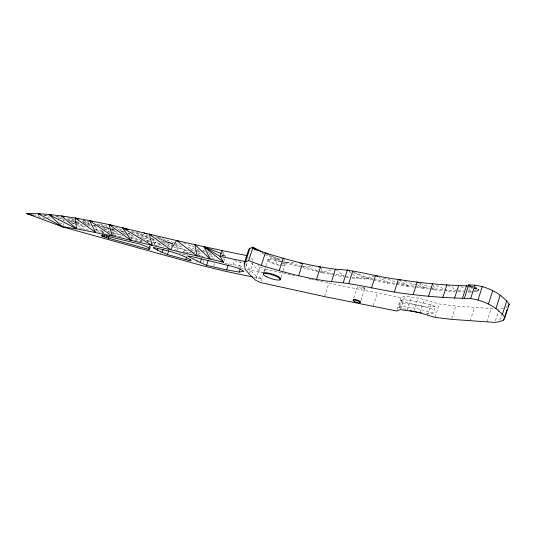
<?xml version="1.0" encoding="UTF-8"?>
<svg xmlns="http://www.w3.org/2000/svg" width="536" height="536" viewBox="0 0 536 536"><rect width="100%" height="100%" fill="white"/><g stroke="black" fill="none" stroke-linecap="round" stroke-linejoin="round"><path stroke-width="0.4" stroke-dasharray="2.68 2.01" d="M154.582 244.322L155.38 241.528L157.805 242.118M62.967 225.964L63.623 223.921L65.251 224.149M80.038 223.144L78.457 222.855L77.506 225.83L86.209 227.411M95.837 231.331L97.15 227.244L93.988 226.668M102.222 232.597L102.698 231.11M102.711 234.379L103.595 231.733M112.506 234.962L114.114 229.951L109.357 228.49M131.4 239.438L132.714 235.351L126.416 233.864M140.841 241.89L141.316 240.403M147.494 241.964L147.97 240.483L142.033 238.178M148.827 247.826L149.544 245.595M149.316 247.853L150.033 245.622M150.093 248.222L150.81 245.99M152.311 244.396L153.926 239.378L151.588 238.52M154.428 244.503L155.38 241.528M158.75 245.635L159.226 244.148L155.299 242.091M160.311 254.098L160.793 252.617M167.835 246.165L168.311 244.677L178.059 247.009L191.459 253.072M177.101 249.984L178.059 247.009M182.454 255.974L184.364 250.031M186.722 256.657L187.439 254.426M196.766 262.519L197.717 259.551M203.298 262.707L204.015 260.476M213.676 266.124L214.628 263.149M224.075 260.657L224.51 259.297L222.909 258.915M225.167 257.253L225.468 256.322L222.011 250.439M232.952 264.992L234.379 260.536L240.289 262.265L243.089 263.799M238.62 267.464L240.289 262.265M240.43 268.342L241.146 266.111L243.518 265.722M254.017 277.273L261.983 278.894L256.845 276.543L250.48 270.479L246.245 265.28L247.197 262.312M249.521 273.454L253.582 260.818L250.761 257.354M256.128 278.774L259.94 266.881L258.205 265.233M263.866 272.295L265.628 266.787M265.883 265.997L268.141 258.962M261.267 281.119L262.942 275.919M259.94 266.881L265.086 269.233L263.893 272.945L258.747 270.6L250.975 262.801M282.847 261.93L277.815 259.973L278.11 259.049L282.492 258.365M280.998 277.387L283.015 271.095M283.269 270.312L285.025 264.844M318.98 271.92L285.728 263.049L286.023 262.117L283.691 258.895M315.872 271.095L316.166 270.164M319.757 272.127L322.089 272.75L322.384 271.826L320.474 267.002M330.323 274.305L330.618 273.38M324.548 296.602L328.843 283.229L400.935 297.648L404.734 296.24L418.06 298.184L424.251 299.477L439.259 303.986L455.741 305.989L492.785 308.649M336.059 269.688L344.172 275.94L343.871 276.871L333.513 274.908M352.132 278.037L357.083 278.74L357.378 277.809L351.737 273.434M353.767 298.137L357.619 286.13M364.232 278.908L364.534 277.983M360.936 300.441L364.962 287.892M374.738 275.919L368.969 278.09L368.674 279.015L357.083 278.74M373.244 305.674L377.284 293.085M373.579 280.08L387.468 283.095L387.769 282.171L379.079 277.568M397.143 309.446L400.935 297.648M405.752 309.48A35.704 7.725 17.8 0 1 398.663 307.322L400.814 300.636L403.662 299.584L416.988 301.527L423.179 302.82L435.333 306.411L433.188 313.098A35.704 7.725 17.8 0 1 425.53 313.332M399.615 306.974L401.759 300.287M396.473 284.522L407.119 286.204L407.414 285.273L399.052 279.893M400.653 308.944L404.734 296.24M406.945 310.565L411.239 297.185M413.765 311.557L418.06 298.184M423.956 288.435L424.257 287.504L417.805 282.64M419.956 312.85L424.251 299.477M432.036 289.507L434.462 289.829L434.763 288.897L432.519 283.846M427.547 314.974L431.842 301.601M434.964 317.359L439.259 303.986M451.694 318.578L455.741 305.989M467.955 291.966L470.461 292.026L470.762 291.095L468.866 288.723M472.658 291.872L475.586 291.671L475.881 290.747L478.682 289.708L476.919 288.113L475.425 287.537M473.529 287.772L478.682 289.708L478.387 290.633L476.625 289.045L476.919 288.113L473.817 287.289M470.233 320.903L474.528 307.53M486.896 321.928L491.19 308.548M495.391 320.843L499.183 309.038L503.559 308.361M499.766 320.16L501.535 314.652M398.663 307.322L401.511 306.27L414.837 308.213L421.028 309.507L433.188 313.098M475.586 291.671L478.387 290.633M505.743 307.55L507.197 307.007M301.493 266.245L322.384 271.826L331.355 270.023M474.42 290.847L475.881 290.747L472.993 289.212M470.461 292.026L471.928 291.926M458.233 290.82L463.245 290.927M468.256 291.041L470.762 291.095L468.477 290.077M457.938 291.745L463.781 291.879M373.056 278.975L368.969 278.09L357.378 277.809L350.779 276.877M303.188 266.158L313.064 266.64M190.367 250.245L196.511 251.344M456.598 290.726L446.803 290.197L430.723 288.361M455.486 291.611L446.508 291.122L446.803 290.197L436.277 285.521M269.045 255.304L286.023 262.117L295.973 262.881M434.462 289.829L443.292 290.78M373.873 279.156L387.769 282.171L414.63 286.231M415.433 286.338L429.912 288.254M407.119 286.204L415.936 287.376M416.74 287.477L431.232 289.4M69.472 221.623L78.457 222.855L67.992 219.901M71.623 222.889L74.893 223.338M75.71 223.452L82.115 224.504M64.595 226.192L66.23 226.413M344.996 276.06L349.948 276.757M346.35 277.219L348.829 277.568M402.59 302.927L422.107 306.163L434.261 309.754M387.468 283.095L395.655 284.395M241.146 266.111L224.557 263.062M85.579 224.155L90.329 225.02M93.492 225.596L95.864 226.025M87.656 225.515L90.819 226.091M94.912 228.999L102.845 230.674M79.221 228.303L81.593 228.738M82.383 228.879L85.552 229.455M86.343 229.602L88.715 230.031M322.384 271.826L344.172 275.94M322.089 272.75L332.715 274.76M33.373 214.869L39.939 216.149M47.329 217.589L50.612 218.226M62.933 220.631L64.575 220.953L62.169 220.289M247.163 269.541L262.298 272.623M241.569 268.389L243.183 268.73M372.761 279.906L368.674 279.015L353.438 272.596M102.209 227.351L110.939 229.254M111.736 229.428L114.114 229.951L110.088 228.879M103.502 228.631L109.056 229.837M112.232 230.534L116.969 231.626M107.602 231.713L109.987 232.229M110.778 232.403L121.036 234.788M97.425 231.679L104.567 233.234M265.086 269.233L294.512 275.692M308.408 278.74L310.86 279.283M311.677 279.457L328.843 283.229M44.582 215.13L48.615 216.055M58.297 218.259L63.938 219.546M68.782 220.651L78.457 222.855M121.203 231.626L124.352 232.369M128.285 233.307L129.859 233.676M137.035 235.378L150.703 238.614M151.514 238.808L153.926 239.378L151.561 238.6M161.175 241.093L174.883 244.342M175.694 244.537L180.565 245.689M187.861 247.418L194.133 248.898M197.268 249.642L198.829 250.017M202.749 250.942L205.1 251.498M206.668 251.873L209.013 252.429M221.549 255.397L225.468 256.322L221.757 254.674M122.476 232.925L125.625 233.676M139.95 237.066L151.212 239.733M152.016 239.927L156.847 241.073M162.488 242.406L172.156 244.697M174.562 245.267L183.399 247.357M189.824 248.878L196.25 250.406M197.054 250.593L201.074 251.545M209.107 253.448L210.708 253.83M129.692 236.838L140.097 239.304M146.536 240.825L151.36 241.97M152.968 242.352L161.832 244.45M167.466 245.783L171.5 246.741L172.451 243.766L155.474 236.724M173.905 247.31L188.364 250.734M198.005 253.019L202.822 254.158M210.052 255.873L214.876 257.012M113.29 235.15L116.439 235.894M120.379 236.832L121.953 237.2M134.616 240.202L138.636 241.153M139.44 241.347L141.859 241.917M154.73 244.965L158.756 245.917M174.857 249.736L178.073 250.493M182.89 251.639L185.302 252.208M186.106 252.396L188.511 252.965M197.349 255.062L199.761 255.632M200.565 255.819L203.774 256.583M211.807 258.486L216.631 259.625M104.379 229.18L109.183 230.326M109.987 230.52L118.798 232.624M124.406 233.964L126.007 234.346M126.811 234.54L135.621 236.644M56.803 216.423L61.68 217.609M67.368 218.996L74.685 220.778M75.502 220.973L77.941 221.569M83.629 222.949L90.135 224.537M93.385 225.328L95.823 225.917M197.315 251.538L201.342 252.516M209.402 254.473L213.429 255.451M164.271 243.692L168.311 244.677M473.04 287.082L468.377 285.842L472.792 287.497M70.618 218.427L74.645 219.492M81.894 221.415L89.948 223.546M99.616 226.105L109.284 228.671M286.023 262.117L300.723 266.037M108.158 231.673L109.545 232.055M112.627 232.905L122.952 235.746M130.891 237.93L143.601 241.428M43.738 215.211L48.548 216.531M178.83 252.731L187.526 255.123M71.784 222.976L74.986 223.874M75.784 224.095L85.398 226.795M95.803 229.716L104.614 232.189M113.424 234.668L122.228 237.14M38.009 216.732L45.212 218.755M59.617 222.802L63.623 223.921M55.918 216.49L63.161 218.534M83.288 220.336L88.902 221.924M96.922 224.195L108.151 227.378M111.361 228.289L112.962 228.745M120.178 230.788L124.989 232.148M128.198 233.06L129.806 233.515M67.308 217.67L74.45 219.72M83.174 222.219L89.519 224.041M383.448 278.057L407.414 285.273M83.194 220.49L88.748 222.185M97.465 224.852L108.567 228.249M404.633 281.4L424.257 287.504M136.941 232.443L148.78 236.215M159.038 239.492L172.451 243.766L156.331 237.615M99.864 223.894L108.547 226.648M118.014 229.656L124.332 231.666M469.549 286.747L478.682 289.708M131.883 232.101L148.412 237.555M157.959 237.14L173.698 242.547M174.481 242.821L179.995 244.711M131.313 231.063L148.465 237.374M354.296 272.616L368.969 278.09M183.553 243.096L194.34 247.19M202.816 250.406L204.357 250.995M420.217 283.323L430.167 287.142M430.937 287.43L434.763 288.897M471.673 286.077L474.675 287.242M469.878 286.425L474.373 288.174M475.124 288.462L476.625 289.045M283.571 262.211L285.728 263.049M115.233 227.103L122.965 230.286M264.972 254.674L277.815 259.973M460.86 286.686L464.665 288.381M271.337 255.826L278.11 259.049M159.226 244.148L163.962 246.433M147.97 240.483L150.04 241.528M192.612 251.712L197.04 253.977M197.777 254.352L202.206 256.61M447.614 285.226L456.109 289.701M467.225 286.144L472.276 288.824M262.091 253.119L264.255 254.285M349.854 271.973L351.107 272.945M222.48 252.67L224.785 256.597M221.824 254.714L222.594 256.027M275.671 260.409L276.348 262.647M247.934 257.206L248.081 258.627M246.024 263.149L246.245 265.28M281.916 262.794A8.991 1.95 17.8 0 1 282.874 265.957M279.209 265.441A8.991 1.95 17.8 0 1 267.772 259.927A8.991 1.95 17.8 0 1 280.04 261.93M363.569 287.47A3.799 0.824 17.8 0 1 363.173 288.71A3.799 0.824 17.8 0 1 357.733 286.613M435.333 306.411A35.704 7.725 17.8 0 1 400.814 300.636M364.654 288.013A3.799 0.824 17.8 0 1 359.79 286.921M283.658 262.901A8.991 1.95 17.8 0 1 278.003 264.349A8.991 1.95 17.8 0 1 268.315 258.841A8.991 1.95 17.8 0 1 282.157 262.05"/><path stroke-width="0.8" d="M102.168 236.188L101.271 235.572L102.47 235.123L140.124 244.121L146.06 246.426L148.827 247.826L149.852 248.965L148.841 249.34L106.249 237.622L102.168 236.188L102.644 234.701M103.964 236.892L104.446 235.405M106.249 237.622L106.966 235.391M108.332 238.192L109.049 235.967M148.841 249.34L149.316 247.853M157.316 250.091L153.39 248.041L153.47 247.471C166.462 250.526 179.882 253.066 191.285 260.302L190.079 260.751L167.42 254.6L157.316 250.091L157.792 248.61M162.053 252.376L163.011 249.408M167.42 254.6L168.612 250.888M185.764 259.625L186.481 257.401M190.079 260.751L190.555 259.263M200.297 262.553L187.754 256.154L190.568 256.309L232.477 266.479L238.379 268.208L243.981 271.276L239.237 272.054L226.648 269.93L206.628 265.32L200.297 262.553L201.489 258.841M206.628 265.32L208.296 260.121M222.011 250.439L220.102 256.382L223.559 262.272L112.205 235.894L76.547 228.798L62.665 226.895L26.8 213.583C54.572 213.274 81.948 219.17 109.049 224.564C154.857 235.659 200.752 246.439 246.982 255.618M226.648 269.93L228.323 264.73M239.237 272.054L240.195 269.079M464.384 298.291L468.678 284.918C483.995 284.864 499.981 291.865 509.2 304.153L504.905 317.526L503.632 320.113L499.264 321.734L494.889 322.417L451.446 319.369L434.964 317.359L419.956 312.85L413.765 311.557L400.439 309.614L396.64 311.021L324.548 296.602L260.791 282.606L255.652 280.261L249.287 274.191L245.053 268.998L244.249 263.364L248.543 249.984L249.87 248.329L253.032 247.156L262.392 252.195M244.249 263.364L245.575 261.702L249.87 248.329M245.575 261.702L248.738 260.53L253.032 247.156M504.905 317.526C497.066 306.78 483.66 300.408 470.635 298.579C451.433 298.016 432.23 297.004 413.162 294.599C385.652 291.953 358.932 283.772 331.436 281.655C307.537 278.794 284.274 272.435 261.313 265.414L265.307 252.965L252.737 248.088L256.335 250.024M279.229 270.693L283.222 258.252C300.334 263.156 317.754 266.988 335.429 269.206C356.735 270.077 377.197 277.092 398.355 279.444C421.517 283.095 444.92 285.454 468.377 285.842M298.606 275.832L302.606 263.384L300.12 263.196M316.475 279.444L320.474 267.002L318.826 266.921M331.436 281.655L335.429 269.206M343.355 282.472L347.348 270.023L349.666 270.888M348.762 283.557L352.762 271.109M371.461 288.093L375.461 275.651L377.853 276.368M394.355 291.892L398.355 279.444L400.707 280.181M413.162 294.599L417.155 282.15L418.69 282.74M428.525 296.294L432.519 283.846M442.91 297.299L446.903 284.851M454.582 298.117L458.575 285.668M462.508 298.204L466.501 285.762M470.635 298.579L474.93 285.199M478.025 299.879L482.32 286.505M488.457 303.932L492.752 290.559M495.86 308.716L500.155 295.343M502.56 313.962L506.855 300.589M503.632 320.113L506.915 309.888M507.927 306.739L509.2 304.153M178.93 241.341L176.619 240.463L170.542 249.709L149.296 234.165L152.016 245.321L122.737 227.914L131.099 240.369L109.049 224.564L112.205 235.894L89.606 220.631L95.542 232.262L75.268 218.065L76.547 228.798L48.676 214.447L62.665 226.895L202.347 265.675L225.978 271.43L252.423 276.945M30.083 214.226L26.8 213.583L33.205 215.385M245.073 261.561L220.102 256.382L203.935 246.761L210.306 259.129L194.957 244.691L197.054 255.987L176.619 240.463M62.665 226.895L38.13 213.663L40.548 214.212M51.925 215.238L48.676 214.447L51.088 215.124M61.761 216.075L64.173 216.718L61.761 216.075L76.547 228.798M38.13 213.663L39.731 214.105M283.222 258.252L265.307 252.965L268.322 254.399M128.265 229.676L122.737 227.914L125.859 229.06M89.606 220.631L92.761 221.636M112.989 225.864L109.049 224.564L111.367 225.515M151.661 234.976L149.296 234.165L151.614 235.13M144.043 232.932L147.119 234.105M468.678 284.918L470.173 285.5M248.738 260.53L261.313 265.414M223.559 262.272L203.935 246.761L221.06 253.407M347.348 270.023L349.633 270.988M203.935 246.761L205.415 247.424M252.737 248.088L257.159 250.084M263.491 273.574A8.991 1.95 17.8 0 1 273.615 274.492A8.991 1.95 17.8 0 1 279.799 279.256M353.438 299.986A3.799 0.824 17.8 0 1 357.123 299.979A3.799 0.824 17.8 0 1 360.118 302.137M421.397 312.863A35.704 7.725 17.8 0 1 409.946 310.585M78.477 218.969L75.268 218.065L78.444 219.036M354.236 301.42A3.799 0.824 17.8 0 0 360.185 302.76A3.799 0.824 17.8 0 0 355.489 300.334A3.799 0.824 17.8 0 0 354.236 301.42M266.238 276.616A8.991 1.95 17.8 0 0 280.254 279.705A8.991 1.95 17.8 0 0 268.945 273.97A8.991 1.95 17.8 0 0 266.238 276.616"/></g></svg>
